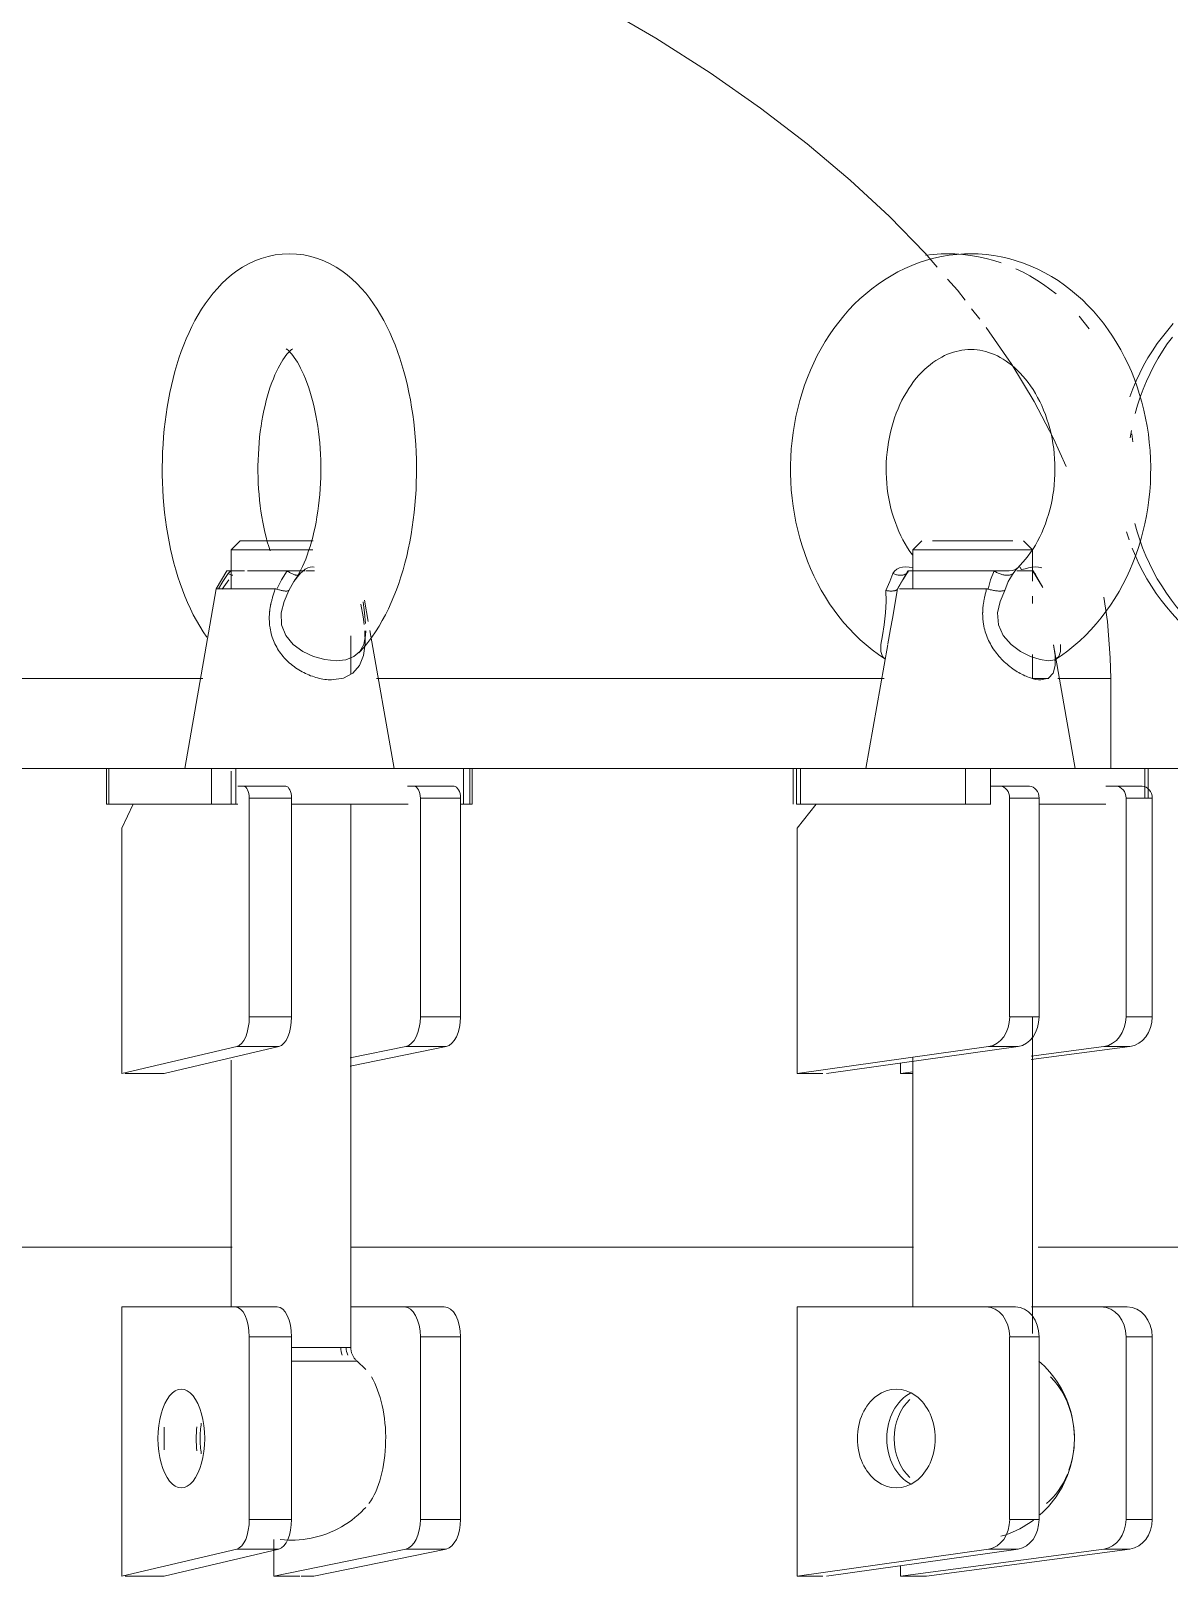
# Model space of a CAD drawing. Header units: millimetres. Extents: x -69706 to 52883, y -6882 to 68885.
# Drawn here: x 41533.3 to 41723.5, y 66210 to 66468.3 of the extents above; entities that cross this region are included whole.
import ezdxf

# ---------------------------------------------------------------- set-up
doc = ezdxf.new("R2010")
doc.units = ezdxf.units.MM
doc.layers.add('XFM7P20PCW$0$M-EQPM-2', color=252, linetype='Continuous', lineweight=9)
doc.layers.add('XFM7P20PCW$0$M-EQPM-3', color=252, linetype='Continuous', lineweight=9)
doc.layers.add('XFM7P20PCW$0$SH-TEXT', color=252, linetype='Continuous')
doc.styles.add('XFM7P20PCW$0$aa-txt', font='isocp.shx', dxfattribs={"bigfont": 'chineset'})
doc.dimstyles.new('XFM7P20PCW$0$adim-5', dxfattribs={"dimscale": 10, "dimtxt": 0.25, "dimasz": 0.25, "dimexe": 0.1, "dimexo": 0.5, "dimgap": 0.15, "dimtad": 0, "dimdec": 4, "dimlfac": 5, "dimdsep": 46, "dimtxsty": 'XFM7P20PCW$0$aa-txt', "dimcen": 2.5, "dimclrd": 3, "dimclre": 3, "dimclrt": 256, "dimadec": 0, "dimazin": 0, "dimtfac": 1, "dimtdec": 4, "dimtmove": 0, "dimatfit": 3, "dimfxl": 1, "dimtolj": 1, "dimtzin": 0, "dimarcsym": 0})

# ---------------------------------------------------------------- blocks, each defined once
blk = doc.blocks.new('XFM7P20PCW$0$A$C33a3deab')
at = {"layer": 'XFM7P20PCW$0$M-EQPM-2'}
for p, q in [((184.24, 1629.75), (182.85, 1627.98)), ((157.73, 1608.15), (157.52, 1609.41)), ((157.49, 1608.82), (157.32, 1607.5)), ((157.92, 1591.09), (158.36, 1592.46)), ((173.94, 1585.92), (172.33, 1583.13)), ((173.92, 1585.7), (173.98, 1585.75)), ((174.05, 1585.92), (173.94, 1585.92)), ((173.94, 1585.92), (174.03, 1585.92)), ((194.9, 1585.92), (180.5, 1585.92)), ((194.8, 1585.92), (194.9, 1585.92)), ((194.92, 1585.7), (194.85, 1585.75)), ((196.55, 1583.06), (194.9, 1585.92)), ((305.24, 1585.92), (298.61, 1585.92)), ((308.73, 1585.92), (305.74, 1585.92)), ((307.85, 1585.92), (308.73, 1585.92)), ((308.1, 1585.9), (308.48, 1585.48)), ((310.46, 1582.92), (308.73, 1585.92)), ((309.46, 1582.88), (308.37, 1584.45)), ((196.32, 1582.92), (181.75, 1582.92)), ((285.7, 1581.01), (285.08, 1577.49)), ((310.46, 1582.92), (300.64, 1582.92)), ((315.75, 1552.92), (310.46, 1582.92)), ((198.25, 1573.73), (197.83, 1575.93)), ((284.81, 1575.96), (280.75, 1552.92)), ((170.56, 1573.55), (166.92, 1552.92)), ((201.92, 1552.92), (198.27, 1573.63)), ((161, 1567.92), (161, 1552.92)), ((161.35, 1567.92), (161, 1567.92)), ((169.8, 1567.92), (161.42, 1567.92)), ((161.42, 1567.92), (169.8, 1567.92)), ((169.85, 1567.92), (163.01, 1567.92)), ((169.84, 1567.92), (163.01, 1567.92)), ((173.95, 1567.92), (171.36, 1567.92)), ((173.95, 1567.92), (171.37, 1567.92)), ((173.87, 1567.92), (171.5, 1567.92)), ((171.5, 1567.92), (173.87, 1567.92)), ((283.64, 1567.92), (198.84, 1567.92)), ((198.84, 1567.92), (283.64, 1567.92)), ((232.41, 1567.92), (198.9, 1567.92)), ((232.41, 1567.92), (198.92, 1567.92)), ((283.67, 1567.92), (233.53, 1567.92)), ((283.68, 1567.92), (233.55, 1567.92)), ((430.36, 1567.92), (312.73, 1567.92)), ((312.73, 1567.92), (430.36, 1567.92)), ((341.09, 1567.92), (312.74, 1567.92)), ((341.09, 1567.92), (312.75, 1567.92)), ((174.56, 1552.92), (137.42, 1552.92)), ((137.42, 1552.92), (161.3, 1552.92)), ((154.75, 1552.92), (154.75, 1547.92)), ((155.01, 1552.92), (155.32, 1552.92)), ((181.1, 1552.92), (155.32, 1552.92)), ((155.32, 1552.92), (155.32, 1547.92)), ((155.99, 1552.92), (174.62, 1552.92)), ((159.25, 1552.92), (161.38, 1552.92)), ((161.38, 1552.92), (159.93, 1552.92)), ((161.42, 1552.92), (174.53, 1552.92)), ((174.44, 1552.92), (170.37, 1552.92)), ((170.6, 1552.92), (179.42, 1552.92)), ((174.61, 1552.92), (175.85, 1552.92)), ((176.14, 1552.92), (179.38, 1552.92)), ((179.92, 1552.92), (197.26, 1552.92)), ((180.13, 1552.92), (194, 1552.92)), ((181.1, 1546.92), (181.1, 1552.92)), ((181.1, 1552.92), (185.29, 1552.92)), ((212.84, 1552.92), (185.29, 1552.92)), ((185.29, 1552.92), (185.29, 1546.92)), ((268.64, 1552.92), (193.5, 1552.92)), ((193.59, 1552.92), (213.52, 1552.92)), ((196.99, 1552.92), (194.08, 1552.92)), ((194.62, 1552.92), (287.66, 1552.92)), ((212.84, 1546.92), (212.84, 1552.92)), ((212.84, 1552.92), (213.52, 1552.92)), ((213.52, 1552.92), (213.52, 1546.92)), ((214.09, 1546.92), (214.09, 1552.92)), ((267.68, 1552.92), (267.68, 1546.92)), ((268.09, 1552.92), (267.68, 1552.92)), ((267.68, 1552.92), (269.17, 1552.92)), ((268.09, 1546.92), (268.09, 1552.92)), ((268.09, 1552.92), (285.22, 1552.92)), ((307.18, 1552.92), (269.17, 1552.92)), ((269.17, 1552.92), (269.17, 1546.92)), ((287.62, 1552.92), (269.62, 1552.92)), ((284.26, 1552.92), (286.85, 1552.92)), ((286.99, 1552.92), (284.38, 1552.92)), ((287.67, 1552.92), (286.32, 1552.92)), ((288.35, 1552.92), (289.97, 1552.92)), ((289.97, 1552.92), (304.64, 1552.92)), ((291.23, 1552.92), (292.77, 1552.92)), ((293.24, 1552.92), (305.64, 1552.92)), ((305.73, 1552.92), (307.32, 1552.92)), ((306.36, 1552.92), (312.12, 1552.92)), ((307.18, 1546.92), (307.18, 1552.92)), ((307.18, 1552.92), (311.29, 1552.92)), ((307.49, 1552.92), (435.17, 1552.92)), ((435.18, 1552.92), (307.51, 1552.92)), ((312.24, 1552.92), (308.15, 1552.92)), ((308.4, 1552.92), (327.33, 1552.92)), ((328.41, 1552.92), (311.29, 1552.92)), ((311.29, 1552.92), (311.29, 1546.92)), ((328.41, 1546.92), (328.41, 1552.92)), ((328.41, 1552.92), (328.82, 1552.92)), ((328.82, 1552.92), (328.42, 1552.92)), ((328.82, 1546.92), (328.82, 1552.92)), ((160.11, 1549.92), (155.74, 1549.92)), ((157.42, 1549.92), (155.74, 1549.92)), ((155.74, 1549.92), (160.11, 1549.92)), ((160.11, 1549.92), (161.79, 1549.92)), ((179.47, 1549.92), (174.55, 1549.92)), ((176.13, 1549.92), (174.55, 1549.92)), ((174.55, 1549.92), (179.47, 1549.92)), ((179.47, 1549.92), (181.04, 1549.92)), ((277.45, 1549.92), (270.74, 1549.92)), ((271.83, 1549.92), (270.74, 1549.92)), ((270.74, 1549.92), (277.45, 1549.92)), ((277.45, 1549.92), (278.54, 1549.92)), ((305.9, 1549.92), (298.85, 1549.92)), ((299.8, 1549.92), (298.85, 1549.92)), ((298.85, 1549.92), (305.9, 1549.92)), ((305.9, 1549.92), (306.84, 1549.92)), ((154.07, 1547.92), (158.44, 1547.92)), ((154.07, 1547.92), (154.07, 1511.4)), ((158.44, 1511.4), (158.44, 1547.92)), ((172.98, 1547.92), (177.89, 1547.92)), ((172.98, 1547.92), (172.98, 1511.4)), ((177.89, 1511.4), (177.89, 1547.92)), ((269.65, 1547.92), (276.36, 1547.92)), ((269.65, 1547.92), (269.65, 1511.4)), ((276.36, 1511.4), (276.36, 1547.92)), ((297.9, 1547.92), (304.95, 1547.92)), ((297.9, 1547.92), (297.9, 1511.4)), ((304.95, 1511.4), (304.95, 1547.92)), ((172.98, 1546.92), (161.79, 1546.92)), ((172.98, 1546.92), (161.79, 1546.92)), ((161.79, 1546.92), (172.98, 1546.92)), ((162.69, 1546.92), (172.98, 1546.92)), ((205.34, 1546.92), (181.04, 1546.92)), ((181.04, 1546.92), (210.25, 1546.92)), ((185.29, 1546.92), (181.1, 1546.92)), ((194, 1546.92), (181.54, 1546.92)), ((185.29, 1546.92), (212.84, 1546.92)), ((213.52, 1546.92), (193.58, 1546.92)), ((205.34, 1546.92), (210.25, 1546.92)), ((210.25, 1546.92), (213.41, 1542.92)), ((213.52, 1546.92), (212.84, 1546.92)), ((269.17, 1546.92), (267.68, 1546.92)), ((267.68, 1546.92), (268.09, 1546.92)), ((269.64, 1546.92), (268.09, 1546.92)), ((269.17, 1546.92), (269.64, 1546.92)), ((278.4, 1546.92), (297.9, 1546.92)), ((285.22, 1546.92), (278.54, 1546.92)), ((288.35, 1546.92), (278.54, 1546.92)), ((278.54, 1546.92), (287.26, 1546.92)), ((286.32, 1546.92), (287.82, 1546.92)), ((290.68, 1546.92), (289.25, 1546.92)), ((292.87, 1546.92), (291.23, 1546.92)), ((297.9, 1546.92), (293.24, 1546.92)), ((317.31, 1546.92), (306.84, 1546.92)), ((306.84, 1546.92), (324.35, 1546.92)), ((311.29, 1546.92), (307.18, 1546.92)), ((327.33, 1546.92), (308.4, 1546.92)), ((311.29, 1546.92), (328.41, 1546.92)), ((317.31, 1546.92), (324.35, 1546.92)), ((324.35, 1546.92), (326.25, 1542.92)), ((328.82, 1546.92), (328.41, 1546.92)), ((328.42, 1546.92), (328.82, 1546.92)), ((213.41, 1542.92), (213.41, 1501.92)), ((326.25, 1542.92), (326.25, 1501.92)), ((154.07, 1511.4), (158.44, 1511.4)), ((172.98, 1511.4), (177.89, 1511.4)), ((269.65, 1511.4), (276.36, 1511.4)), ((297.9, 1511.4), (304.95, 1511.4)), ((157.79, 1506.43), (174.31, 1504.24)), ((162.16, 1506.43), (157.79, 1506.43)), ((174.32, 1504.82), (162.16, 1506.43)), ((176.49, 1506.43), (208.5, 1501.92)), ((181.4, 1506.43), (176.49, 1506.43)), ((213.41, 1501.92), (181.4, 1506.43)), ((272.07, 1506.43), (288.11, 1503.16)), ((278.78, 1506.43), (272.07, 1506.43)), ((288.11, 1504.52), (278.78, 1506.43)), ((300.01, 1506.43), (319.2, 1501.92)), ((307.06, 1506.43), (300.01, 1506.43)), ((326.25, 1501.92), (307.06, 1506.43)), ((196.13, 1503.66), (196.13, 1501.92)), ((196.13, 1501.92), (193.99, 1502.21)), ((193.99, 1501.92), (196.13, 1501.92)), ((209.11, 1501.92), (213.41, 1501.92)), ((319.2, 1501.92), (325.72, 1501.92)), ((136.6, 1472.92), (173.11, 1472.92)), ((173.11, 1472.92), (136.6, 1472.92)), ((173.11, 1472.92), (137.42, 1472.92)), ((137.42, 1472.92), (173.11, 1472.92)), ((268.64, 1472.92), (193.93, 1472.92)), ((193.93, 1472.92), (288, 1472.92)), ((288, 1472.92), (193.93, 1472.92)), ((193.93, 1472.92), (268.64, 1472.92)), ((288, 1472.92), (269.62, 1472.92)), ((269.62, 1472.92), (288, 1472.92)), ((341.03, 1472.92), (307.81, 1472.92)), ((307.81, 1472.92), (434.8, 1472.92)), ((434.8, 1472.92), (307.81, 1472.92)), ((307.81, 1472.92), (341.03, 1472.92)), ((162.63, 1462.92), (158.26, 1462.92)), ((174.22, 1462.92), (158.26, 1462.92)), ((158.26, 1462.92), (162.63, 1462.92)), ((162.63, 1462.92), (174.22, 1462.92)), ((181.83, 1462.92), (176.92, 1462.92)), ((208.5, 1462.92), (176.92, 1462.92)), ((176.92, 1462.92), (181.83, 1462.92)), ((181.83, 1462.92), (213.41, 1462.92)), ((194.03, 1462.92), (196.13, 1462.92)), ((194.03, 1462.92), (196.13, 1462.92)), ((209.11, 1462.92), (213.41, 1462.92)), ((213.41, 1462.92), (213.41, 1417.92)), ((279.08, 1462.92), (272.37, 1462.92)), ((288.04, 1462.92), (272.37, 1462.92)), ((272.37, 1462.92), (279.08, 1462.92)), ((279.08, 1462.92), (287.29, 1462.92)), ((307.32, 1462.92), (300.27, 1462.92)), ((319.2, 1462.92), (300.27, 1462.92)), ((300.27, 1462.92), (307.32, 1462.92)), ((307.32, 1462.92), (326.25, 1462.92)), ((319.2, 1462.92), (325.72, 1462.92)), ((326.25, 1462.92), (326.25, 1417.92)), ((158.44, 1457.92), (154.07, 1457.92)), ((154.07, 1457.92), (154.07, 1427.4)), ((158.44, 1427.4), (158.44, 1457.92)), ((177.89, 1457.92), (172.98, 1457.92)), ((172.98, 1457.92), (172.98, 1427.4)), ((177.89, 1427.4), (177.89, 1457.92)), ((276.36, 1457.92), (269.65, 1457.92)), ((269.65, 1457.92), (269.65, 1427.4)), ((276.36, 1427.4), (276.36, 1457.92)), ((304.95, 1457.92), (297.9, 1457.92)), ((297.9, 1457.92), (297.9, 1427.4)), ((304.95, 1427.4), (304.95, 1457.92)), ((319.2, 1439), (319.2, 1442.84)), ((154.07, 1427.4), (158.44, 1427.4)), ((172.98, 1427.4), (177.89, 1427.4)), ((269.65, 1427.4), (276.36, 1427.4)), ((297.9, 1427.4), (304.95, 1427.4)), ((300.86, 1424.06), (300.86, 1417.92)), ((162.16, 1422.43), (157.79, 1422.43)), ((157.79, 1422.43), (191.76, 1417.92)), ((196.13, 1417.92), (162.16, 1422.43)), ((181.4, 1422.43), (176.49, 1422.43)), ((176.49, 1422.43), (208.5, 1417.92)), ((213.41, 1417.92), (181.4, 1422.43)), ((278.78, 1422.43), (272.07, 1422.43)), ((272.07, 1422.43), (294.15, 1417.92)), ((300.86, 1417.92), (278.78, 1422.43)), ((307.06, 1422.43), (300.01, 1422.43)), ((300.01, 1422.43), (319.2, 1417.92)), ((326.25, 1417.92), (307.06, 1422.43)), ((196.13, 1417.92), (191.76, 1417.92)), ((196.13, 1419.66), (196.13, 1417.92)), ((213.41, 1417.92), (209.11, 1417.92)), ((296.28, 1417.92), (294.15, 1417.92)), ((300.86, 1417.92), (296.52, 1417.92)), ((325.72, 1417.92), (319.2, 1417.92))]:
    blk.add_line(p, q, dxfattribs=at)
at = {"layer": 'XFM7P20PCW$0$M-EQPM-2', "flags": 128}
for points in [[(246.7, 1680.58), (237.01, 1674.94), (227.94, 1669.16), (219.51, 1663.27), (211.71, 1657.29), (204.54, 1651.24), (197.99, 1645.14), (192.02, 1639), (190, 1636.68)], [(156.9, 1612.25), (156.51, 1613.62), (156.07, 1614.98), (155.57, 1616.32), (155.03, 1617.64), (154.43, 1618.94), (153.78, 1620.21), (153.08, 1621.45), (152.34, 1622.67), (151.54, 1623.85), (150.7, 1625.01)], [(157.83, 1615.03), (157.32, 1616.37), (156.77, 1617.69), (156.16, 1618.99), (155.5, 1620.27), (154.79, 1621.51), (154.03, 1622.73), (153.23, 1623.91), (152.37, 1625.06), (151.48, 1626.18), (150.54, 1627.26)], [(184.42, 1638.92), (183.13, 1638.89), (181.84, 1638.79), (180.56, 1638.63), (179.29, 1638.4), (178.04, 1638.11), (176.8, 1637.76), (175.57, 1637.35), (174.37, 1636.88), (173.19, 1636.35), (172.03, 1635.76), (170.91, 1635.13), (169.81, 1634.44), (168.74, 1633.7), (167.7, 1632.91), (166.7, 1632.08), (165.73, 1631.2), (164.8, 1630.28), (163.9, 1629.32), (163.04, 1628.33), (162.21, 1627.3), (161.43, 1626.23), (160.68, 1625.13), (159.98, 1624.01), (159.31, 1622.85), (158.68, 1621.67), (158.1, 1620.46), (157.55, 1619.23), (157.05, 1617.98), (156.59, 1616.7), (156.17, 1615.41), (155.79, 1614.11), (155.46, 1612.79), (155.17, 1611.46), (154.92, 1610.11), (154.71, 1608.76), (154.55, 1607.4), (154.43, 1606.03), (154.35, 1604.66), (154.32, 1603.29), (154.33, 1601.92), (154.38, 1600.55), (154.48, 1599.18), (154.62, 1597.82), (154.8, 1596.46), (155.03, 1595.11), (155.29, 1593.77), (155.61, 1592.45), (155.96, 1591.13), (156.36, 1589.83), (156.8, 1588.55), (157.28, 1587.29), (157.8, 1586.05), (158.36, 1584.83), (158.97, 1583.63), (159.61, 1582.46), (160.3, 1581.31), (161.02, 1580.2), (161.79, 1579.12), (162.59, 1578.07), (163.43, 1577.05), (164.31, 1576.07), (165.22, 1575.13), (166.17, 1574.23), (167.16, 1573.38), (168.18, 1572.57), (169.23, 1571.8), (170.08, 1571.23)], [(188.34, 1638.92), (187.03, 1638.89), (185.71, 1638.8), (184.41, 1638.64), (183.11, 1638.42), (181.82, 1638.14), (180.55, 1637.79), (179.29, 1637.39)], [(198.76, 1571.23), (199.83, 1571.96), (200.88, 1572.73), (201.89, 1573.55), (202.87, 1574.42), (203.81, 1575.33), (204.72, 1576.27), (205.59, 1577.26), (206.42, 1578.28), (207.21, 1579.34), (207.97, 1580.43), (208.69, 1581.55), (209.36, 1582.7), (210, 1583.88), (210.6, 1585.08), (211.15, 1586.3), (211.66, 1587.55), (212.14, 1588.82), (212.57, 1590.1), (212.95, 1591.4), (213.3, 1592.72), (213.6, 1594.05), (213.86, 1595.39), (214.08, 1596.74), (214.25, 1598.1), (214.38, 1599.47), (214.47, 1600.83), (214.52, 1602.21), (214.52, 1603.58), (214.47, 1604.95), (214.39, 1606.32), (214.26, 1607.68), (214.09, 1609.04), (213.87, 1610.39), (213.61, 1611.74), (213.31, 1613.07), (212.97, 1614.38), (212.58, 1615.69), (212.16, 1616.97), (211.68, 1618.24), (211.17, 1619.49), (210.62, 1620.71), (210.03, 1621.92), (209.39, 1623.09), (208.72, 1624.24), (208, 1625.37), (207.25, 1626.46), (206.45, 1627.51), (205.62, 1628.54), (204.75, 1629.53), (203.85, 1630.48), (202.91, 1631.39), (201.93, 1632.25), (200.92, 1633.08), (199.88, 1633.85), (198.8, 1634.58), (197.7, 1635.26), (196.56, 1635.89), (195.4, 1636.46), (194.22, 1636.98), (193.01, 1637.44), (191.78, 1637.84), (190.54, 1638.18), (189.28, 1638.45), (188.01, 1638.67), (186.73, 1638.82), (185.44, 1638.9), (184.42, 1638.92)], [(191.96, 1638.68), (190.65, 1638.82), (189.34, 1638.9), (188.34, 1638.92)], [(298.25, 1638.92), (297.05, 1638.87), (295.86, 1638.72), (294.69, 1638.47), (293.56, 1638.14), (292.47, 1637.72), (291.43, 1637.23), (290.43, 1636.67), (289.49, 1636.05), (288.6, 1635.39), (287.76, 1634.68), (286.96, 1633.93), (286.21, 1633.14), (285.5, 1632.32), (284.83, 1631.46), (284.19, 1630.58), (283.59, 1629.67), (283.01, 1628.73), (282.47, 1627.77), (281.96, 1626.78), (281.48, 1625.77), (281.02, 1624.73), (280.59, 1623.68), (280.18, 1622.6), (279.8, 1621.5), (279.45, 1620.38), (279.12, 1619.24), (278.81, 1618.08), (278.53, 1616.91), (278.27, 1615.72), (278.03, 1614.52), (277.82, 1613.3), (277.64, 1612.07), (277.47, 1610.83), (277.33, 1609.59), (277.22, 1608.33), (277.13, 1607.07), (277.06, 1605.8), (277.02, 1604.54), (277, 1603.26), (277.01, 1601.99), (277.04, 1600.72), (277.09, 1599.46), (277.17, 1598.19), (277.27, 1596.93), (277.4, 1595.68), (277.54, 1594.44), (277.72, 1593.21), (277.92, 1591.98), (278.14, 1590.77), (278.38, 1589.58), (278.65, 1588.39), (278.95, 1587.23), (279.26, 1586.08), (279.61, 1584.95), (279.97, 1583.84), (280.37, 1582.75), (280.78, 1581.68), (281.23, 1580.63), (281.7, 1579.6), (282.19, 1578.6), (282.72, 1577.63), (283.27, 1576.67), (283.86, 1575.75), (284.48, 1574.85), (285.13, 1573.98), (285.82, 1573.14), (286.55, 1572.34), (286.67, 1572.22)], [(298.25, 1638.92), (299.45, 1638.87), (300.65, 1638.72), (301.81, 1638.47), (302.94, 1638.14), (304.03, 1637.72), (305.07, 1637.23), (306.07, 1636.67), (307.01, 1636.05), (307.9, 1635.39), (308.74, 1634.68), (309.54, 1633.93), (310.29, 1633.14), (311, 1632.32), (311.67, 1631.46), (312.31, 1630.58), (312.91, 1629.67), (313.49, 1628.73), (314.03, 1627.77), (314.54, 1626.78), (315.02, 1625.77), (315.48, 1624.73), (315.91, 1623.68), (316.32, 1622.6), (316.7, 1621.5), (317.05, 1620.38), (317.39, 1619.24), (317.69, 1618.08), (317.97, 1616.91), (318.23, 1615.72), (318.47, 1614.52), (318.68, 1613.3), (318.86, 1612.07), (319.03, 1610.83), (319.17, 1609.59), (319.28, 1608.33), (319.37, 1607.07), (319.44, 1605.8), (319.48, 1604.54), (319.5, 1603.26), (319.49, 1601.99), (319.46, 1600.72), (319.41, 1599.46), (319.33, 1598.19), (319.23, 1596.93), (319.11, 1595.68), (318.96, 1594.44), (318.78, 1593.21), (318.58, 1591.98), (318.36, 1590.77), (318.12, 1589.58), (317.85, 1588.39), (317.55, 1587.23), (317.24, 1586.08), (316.89, 1584.95), (316.53, 1583.84), (316.13, 1582.75), (315.72, 1581.68), (315.27, 1580.63), (314.8, 1579.6), (314.31, 1578.6), (313.78, 1577.63), (313.23, 1576.67), (312.64, 1575.75), (312.02, 1574.85)], [(176.84, 1636.41), (175.65, 1635.84), (174.49, 1635.22), (173.35, 1634.54), (172.24, 1633.81), (171.16, 1633.03), (170.12, 1632.21)], [(188.26, 1634.69), (186.63, 1632.82), (185.35, 1631.17)], [(166.29, 1628.48), (165.42, 1627.45), (164.6, 1626.39)], [(181.8, 1626.63), (177.52, 1620.43), (173.78, 1614.24), (170.55, 1608.07), (168.45, 1603.36)], [(176.58, 1586.4), (176.12, 1586.87), (175.67, 1587.36), (175.23, 1587.88), (174.8, 1588.43), (174.38, 1589.01), (173.98, 1589.62), (173.59, 1590.25), (173.22, 1590.91), (172.86, 1591.6), (172.53, 1592.3), (172.21, 1593.03), (171.92, 1593.78), (171.65, 1594.55), (171.4, 1595.34), (171.18, 1596.14), (170.98, 1596.95), (170.8, 1597.78), (170.66, 1598.62), (170.53, 1599.47), (170.44, 1600.33), (170.37, 1601.19), (170.33, 1602.05), (170.32, 1602.92), (170.33, 1603.79), (170.37, 1604.65), (170.44, 1605.52), (170.53, 1606.37), (170.66, 1607.22), (170.8, 1608.06), (170.98, 1608.89), (171.18, 1609.7), (171.4, 1610.51), (171.65, 1611.29), (171.92, 1612.06), (172.21, 1612.81), (172.53, 1613.54), (172.86, 1614.25), (173.22, 1614.93), (173.59, 1615.59), (173.98, 1616.22), (174.38, 1616.83), (174.8, 1617.41), (175.23, 1617.96), (175.67, 1618.48), (176.12, 1618.98), (176.58, 1619.44), (177.05, 1619.87), (177.52, 1620.28), (178, 1620.65), (178.49, 1620.99), (178.97, 1621.3), (179.46, 1621.59), (179.94, 1621.84), (180.43, 1622.07), (180.92, 1622.27), (181.4, 1622.44), (181.89, 1622.58), (182.37, 1622.7), (182.85, 1622.79), (183.33, 1622.86), (183.81, 1622.9), (184.29, 1622.92), (184.42, 1622.92)], [(184.42, 1622.92), (184.9, 1622.91), (185.38, 1622.87), (185.86, 1622.81), (186.34, 1622.73), (186.82, 1622.61), (187.3, 1622.48), (187.79, 1622.31), (188.27, 1622.12), (188.76, 1621.91), (189.25, 1621.66), (189.74, 1621.38), (190.22, 1621.08), (190.7, 1620.74), (191.18, 1620.38), (191.66, 1619.99), (192.13, 1619.56), (192.59, 1619.11), (193.05, 1618.62), (193.49, 1618.11), (193.93, 1617.56), (194.35, 1616.99), (194.75, 1616.39), (195.15, 1615.76), (195.52, 1615.11), (195.88, 1614.43), (196.22, 1613.73), (196.54, 1613.01), (196.84, 1612.27), (197.12, 1611.5), (197.37, 1610.72), (197.6, 1609.92), (197.81, 1609.11), (197.99, 1608.28), (198.14, 1607.45), (198.27, 1606.6), (198.38, 1605.75), (198.45, 1604.89), (198.5, 1604.02), (198.52, 1603.16), (198.51, 1602.29), (198.48, 1601.42), (198.42, 1600.56), (198.33, 1599.7), (198.22, 1598.85), (198.08, 1598.01), (197.91, 1597.18), (197.72, 1596.36), (197.5, 1595.55), (197.26, 1594.76), (196.99, 1593.99), (196.71, 1593.23), (196.4, 1592.5), (196.07, 1591.79), (195.72, 1591.1), (195.35, 1590.43), (194.97, 1589.79), (194.57, 1589.17), (194.15, 1588.59)], [(298.78, 1623.01), (298.76, 1623), (298.7, 1622.97), (298.6, 1622.9), (298.47, 1622.79), (298.31, 1622.64), (298.12, 1622.45), (297.9, 1622.21), (297.67, 1621.92), (297.43, 1621.59), (297.17, 1621.22), (296.91, 1620.79), (296.64, 1620.33), (296.37, 1619.82), (296.1, 1619.27), (295.83, 1618.68), (295.57, 1618.05), (295.31, 1617.39), (295.07, 1616.69), (294.83, 1615.96), (294.6, 1615.2), (294.38, 1614.41), (294.18, 1613.59), (293.99, 1612.75), (293.82, 1611.89), (293.66, 1611.01), (293.52, 1610.11), (293.39, 1609.2), (293.28, 1608.27), (293.19, 1607.32), (293.12, 1606.37), (293.06, 1605.42), (293.02, 1604.45), (293, 1603.48), (293, 1602.52), (293.02, 1601.55), (293.05, 1600.58), (293.11, 1599.62), (293.18, 1598.67), (293.27, 1597.73), (293.37, 1596.8), (293.5, 1595.88), (293.64, 1594.98), (293.79, 1594.09), (293.96, 1593.23), (294.15, 1592.38), (294.35, 1591.57), (294.56, 1590.77), (294.79, 1590.01), (295.03, 1589.27), (295.27, 1588.57), (295.53, 1587.9), (295.79, 1587.26), (296.05, 1586.67), (296.32, 1586.11), (296.59, 1585.6), (296.86, 1585.12), (297.13, 1584.69), (297.39, 1584.31), (297.39, 1584.3)], [(297.72, 1623.01), (297.74, 1623), (297.8, 1622.97), (297.9, 1622.9), (298.03, 1622.79), (298.2, 1622.64), (298.38, 1622.45), (298.6, 1622.21), (298.83, 1621.92), (299.07, 1621.59), (299.33, 1621.22), (299.59, 1620.79), (299.86, 1620.33), (300.13, 1619.82), (300.4, 1619.27), (300.67, 1618.68), (300.93, 1618.05), (301.19, 1617.39), (301.44, 1616.69), (301.67, 1615.96), (301.9, 1615.2), (302.12, 1614.41), (302.32, 1613.59), (302.51, 1612.75), (302.68, 1611.89), (302.84, 1611.01), (302.98, 1610.11), (303.11, 1609.2), (303.22, 1608.27), (303.31, 1607.32), (303.38, 1606.37), (303.44, 1605.42), (303.48, 1604.45), (303.5, 1603.48), (303.5, 1602.52), (303.48, 1601.55), (303.45, 1600.58), (303.39, 1599.62), (303.32, 1598.67), (303.23, 1597.73), (303.13, 1596.8), (303, 1595.88), (302.86, 1594.98), (302.71, 1594.09), (302.54, 1593.23), (302.35, 1592.38), (302.15, 1591.57), (301.94, 1590.77), (301.71, 1590.01), (301.47, 1589.27)], [(139.09, 1570.94), (140.33, 1571.63), (141.54, 1572.37), (142.72, 1573.16), (143.87, 1574), (144.99, 1574.88), (146.06, 1575.81), (147.11, 1576.77), (148.11, 1577.79), (149.07, 1578.84), (149.99, 1579.92), (150.86, 1581.05), (151.69, 1582.21), (152.48, 1583.4), (153.22, 1584.62), (153.9, 1585.87), (154.54, 1587.14), (155.13, 1588.45), (155.67, 1589.77), (156.15, 1591.11), (156.59, 1592.47), (156.97, 1593.85)], [(140.63, 1570.93), (141.88, 1571.61), (143.11, 1572.35), (144.3, 1573.14), (145.47, 1573.97), (146.59, 1574.85), (147.69, 1575.77), (148.74, 1576.74), (149.76, 1577.75), (150.73, 1578.8), (151.66, 1579.89), (152.55, 1581.01), (153.39, 1582.17), (154.19, 1583.36), (154.94, 1584.58), (155.64, 1585.84), (156.29, 1587.11), (156.88, 1588.42), (157.43, 1589.74)], [(172.33, 1583.13), (173.11, 1584.45), (174.03, 1585.92)], [(175.83, 1586.14), (175.31, 1586.25), (174.75, 1586.41), (174.18, 1586.52), (173.61, 1586.58), (173.06, 1586.56), (172.53, 1586.45)], [(177.32, 1585.48), (177.01, 1585.9), (176.74, 1586.23), (176.53, 1586.45), (176.36, 1586.56), (176.24, 1586.58), (176.14, 1586.52), (176.08, 1586.41), (176.01, 1586.25), (175.83, 1586.14)], [(176.58, 1586.4), (176.62, 1586.37), (176.71, 1586.3), (176.92, 1586.17), (177.41, 1585.99), (177.96, 1585.92)], [(180.5, 1585.92), (181.09, 1584.45), (181.46, 1582.88)], [(194.09, 1586.41), (194.66, 1586.52), (195.23, 1586.58), (195.78, 1586.56), (196.31, 1586.45), (196.77, 1586.23), (197.14, 1585.9), (197.39, 1585.48)], [(196.65, 1582.88), (195.73, 1584.45), (194.8, 1585.92)], [(296.45, 1585.48), (296.03, 1585.9), (295.6, 1586.23), (295.19, 1586.45), (294.8, 1586.56), (294.44, 1586.58), (294.11, 1586.52)], [(298.61, 1585.92), (299.59, 1584.45), (300.35, 1582.88)], [(178.69, 1582.65), (178.14, 1584.13), (177.32, 1585.48)], [(197.39, 1585.48), (197.94, 1584.13), (198.56, 1582.65)], [(298.33, 1582.65), (297.51, 1584.13), (296.45, 1585.48)], [(308.48, 1585.48), (309.38, 1584.13), (310.09, 1582.93)], [(162.13, 1581.53), (161.53, 1577.45), (161.07, 1571.38), (161, 1567.92)], [(171.42, 1570.91), (172.8, 1571.09), (174.38, 1571.6), (176.05, 1572.45), (177.63, 1573.61), (178.95, 1575.1), (179.78, 1576.91), (179.93, 1578.89), (179.48, 1580.82), (178.69, 1582.65)], [(197.83, 1575.96), (197.4, 1578.27), (197, 1580.62), (196.62, 1582.92)], [(198.56, 1582.65), (198.55, 1580.82), (198.62, 1578.89), (198.85, 1576.91), (199.16, 1575.1), (199.41, 1573.61), (199.44, 1572.45), (199.15, 1571.6), (198.76, 1571.23)], [(285.93, 1580.76), (285.68, 1578.89), (285.52, 1577.12)], [(290.46, 1570.91), (292.3, 1571.09), (294.2, 1571.6), (296.01, 1572.45), (297.61, 1573.61), (298.85, 1575.1), (299.56, 1576.91), (299.61, 1578.89), (299.13, 1580.82), (298.33, 1582.65)], [(285.73, 1576.94), (285.91, 1578.27), (286.3, 1580.35)], [(285.49, 1575.93), (285.53, 1575.1), (285.83, 1573.61), (286.47, 1572.45), (287.46, 1571.6), (288.81, 1571.08), (290.46, 1570.91)], [(291.2, 1567.72), (289.23, 1568.02), (287.65, 1568.84), (286.53, 1570.11), (285.86, 1571.76), (285.58, 1573.73), (285.63, 1575.93)], [(169.42, 1573.61), (169.4, 1572.45), (169.69, 1571.6), (170.36, 1571.08), (171.42, 1570.91)], [(172.66, 1567.72), (171.4, 1568.02), (170.61, 1568.84), (170.27, 1570.11), (170.3, 1571.76), (170.56, 1573.55)], [(170.36, 1570.9), (170.25, 1571.08), (170.07, 1571.24)]]:
    blk.add_lwpolyline(points, dxfattribs=at)
at = {"layer": 'XFM7P20PCW$0$M-EQPM-2', "extrusion": (0, 0, -1)}
for centre, major_axis, ratio, start_param, end_param in [((155.74, 1547.92), (0, 2), 0.837514, 4.712389, 6.283185), ((160.11, 1547.92), (0, 2), 0.837514, 4.712389, 6.283185), ((174.55, 1547.92), (0, 2), 0.78939, 4.712389, 6.283185), ((179.47, 1547.92), (0, 2), 0.78939, 4.712389, 6.283185), ((270.74, 1547.92), (0, 2), 0.544534, 4.712389, 6.283185), ((277.45, 1547.92), (0, 2), 0.544534, 4.712389, 6.283185), ((298.85, 1547.92), (0, 2), 0.47321, 4.712389, 6.283185), ((305.9, 1547.92), (0, 2), 0.47321, 4.712389, 6.283185), ((158.26, 1511.4), (0, 5), 0.837514, 3.25225, 4.712389), ((162.63, 1511.4), (0, 5), 0.837514, 3.25225, 4.712389), ((176.92, 1511.4), (0, 5), 0.78939, 3.25225, 4.712389), ((181.83, 1511.4), (0, 5), 0.78939, 3.25225, 4.712389), ((272.37, 1511.4), (0, 5), 0.544534, 3.25225, 4.712389), ((279.08, 1511.4), (0, 5), 0.544534, 3.25225, 4.712389), ((300.27, 1511.4), (0, 5), 0.47321, 3.25225, 4.712389), ((307.32, 1511.4), (0, 5), 0.47321, 3.25225, 4.712389), ((158.26, 1457.92), (0, 5), 0.837514, 4.712389, 6.283185), ((162.63, 1457.92), (0, 5), 0.837514, 4.712389, 6.283185), ((176.92, 1457.92), (0, 5), 0.78939, 4.712389, 6.283185), ((181.83, 1457.92), (0, 5), 0.78939, 4.712389, 6.283185), ((272.37, 1457.92), (0, 5), 0.544534, 4.712389, 6.283185), ((279.08, 1457.92), (0, 5), 0.544534, 4.712389, 6.283185), ((300.27, 1457.92), (0, 5), 0.47321, 4.712389, 6.283185), ((307.32, 1457.92), (0, 5), 0.47321, 4.712389, 6.283185), ((196.83, 1440.92), (0, 8.25), 0.78939, 4.712389, 7.853982), ((316.31, 1440.92), (0, 8.25), 0.47321, 4.712389, 7.853982), ((191.92, 1440.92), (0, 8.25), 0.78939, 0.390836, 1.570796), ((309.26, 1440.92), (0, 8.25), 0.47321, 1.256637, 1.570796), ((196.83, 1440.92), (0, 8.25), 0.78939, 1.570796, 4.712389), ((191.92, 1440.92), (0, 8.25), 0.78939, 1.570796, 2.750756), ((316.31, 1440.92), (0, 8.25), 0.47321, 1.570796, 4.712389), ((309.26, 1440.92), (0, 8.25), 0.47321, 1.570796, 1.884956), ((158.26, 1427.4), (0, 5), 0.837514, 3.25225, 4.712389), ((162.63, 1427.4), (0, 5), 0.837514, 3.25225, 4.712389), ((176.92, 1427.4), (0, 5), 0.78939, 3.25225, 4.712389), ((181.83, 1427.4), (0, 5), 0.78939, 3.25225, 4.712389), ((272.37, 1427.4), (0, 5), 0.544534, 3.25225, 4.712389), ((279.08, 1427.4), (0, 5), 0.544534, 3.25225, 4.712389), ((300.27, 1427.4), (0, 5), 0.47321, 3.25225, 4.712389), ((307.32, 1427.4), (0, 5), 0.47321, 3.25225, 4.712389)]:
    blk.add_ellipse(centre, major_axis=major_axis, ratio=ratio, start_param=start_param, end_param=end_param, dxfattribs=at)
at = {"layer": 'XFM7P20PCW$0$M-EQPM-2'}
for points, knots in [([(173.92, 1585.7), (173.89, 1585.67), (173.83, 1585.58), (173.69, 1585.46), (173.57, 1585.39), (173.51, 1585.36)], [0.1081942, 0.1081942, 0.1081942, 0.1081942, 0.1666667, 0.25, 0.3333333, 0.3333333, 0.3333333, 0.3333333]), ([(174.83, 1585.92), (174.94, 1585.92), (175.13, 1585.92), (175.38, 1585.92), (175.53, 1585.92), (175.64, 1585.92), (175.77, 1585.92), (175.89, 1585.92), (176.02, 1585.92), (176.15, 1585.92), (176.28, 1585.92), (176.42, 1585.92), (176.56, 1585.92), (176.66, 1585.92), (176.71, 1585.92)], [-1, -1, -1, -1, -0.8333333, -0.75, -0.7083333, -0.6666667, -0.625, -0.5833333, -0.5416667, -0.5, -0.4583333, -0.4166667, -0.375, -0.3333333, -0.3333333, -0.3333333, -0.3333333]), ([(180.5, 1585.92), (180.32, 1585.8), (180.04, 1585.64), (179.63, 1585.46), (179.33, 1585.36), (179.03, 1585.28), (178.74, 1585.22), (178.46, 1585.2), (178.19, 1585.2), (177.93, 1585.23), (177.62, 1585.3), (177.42, 1585.4), (177.32, 1585.48)], [0, 0, 0, 0, 0.166667, 0.25, 0.333333, 0.416667, 0.5, 0.583333, 0.666667, 0.75, 0.833333, 1, 1, 1, 1]), ([(194.92, 1585.7), (194.94, 1585.67), (195.01, 1585.58), (195.14, 1585.46), (195.32, 1585.36), (195.52, 1585.28), (195.74, 1585.22), (195.99, 1585.2), (196.25, 1585.2), (196.53, 1585.23), (196.91, 1585.3), (197.2, 1585.4), (197.39, 1585.48)], [0.1081942, 0.1081942, 0.1081942, 0.1081942, 0.1666667, 0.25, 0.3333333, 0.4166667, 0.5, 0.5833333, 0.6666667, 0.75, 0.8333333, 1, 1, 1, 1]), ([(294.07, 1585.92), (294.14, 1585.92), (294.27, 1585.92), (294.54, 1585.92), (294.95, 1585.92), (295.29, 1585.92), (295.5, 1585.92)], [-0.3333333, -0.3333333, -0.3333333, -0.3333333, -0.2916667, -0.25, -0.1666667, -0.038211, -0.038211, -0.038211, -0.038211]), ([(298.61, 1585.92), (298.44, 1585.8), (298.19, 1585.64), (297.86, 1585.46), (297.63, 1585.36), (297.4, 1585.28), (297.2, 1585.22), (297.02, 1585.2), (296.85, 1585.2), (296.71, 1585.23), (296.6, 1585.28), (296.55, 1585.32), (296.53, 1585.34)], [0, 0, 0, 0, 0.1666667, 0.25, 0.3333333, 0.4166667, 0.5, 0.5833333, 0.6666667, 0.75, 0.8333333, 0.8905624, 0.8905624, 0.8905624, 0.8905624]), ([(307.68, 1585.2), (307.74, 1585.21), (307.86, 1585.23), (308.12, 1585.3), (308.33, 1585.4), (308.48, 1585.48)], [0.6666667, 0.6666667, 0.6666667, 0.6666667, 0.75, 0.8333333, 1, 1, 1, 1]), ([(181.75, 1582.92), (181.81, 1582.67), (181.92, 1582.18), (182.07, 1581.52), (182.17, 1581.04), (182.23, 1580.69), (182.28, 1580.44), (182.31, 1580.22), (182.35, 1579.97), (182.37, 1579.71), (182.38, 1579.49), (182.39, 1579.32), (182.39, 1579.23), (182.39, 1579.12), (182.4, 1578.99), (182.4, 1578.78), (182.4, 1578.52), (182.39, 1578.22), (182.36, 1577.81), (182.3, 1577.29), (182.17, 1576.46), (181.89, 1575.45), (181.42, 1574.27), (180.81, 1573.15), (179.83, 1571.76), (178.65, 1570.55), (177.37, 1569.54), (176.37, 1568.9), (175.37, 1568.39), (174.07, 1567.88), (173.19, 1567.72), (172.66, 1567.72)], [0, 0, 0, 0, 0.015625, 0.03125, 0.046875, 0.054688, 0.0625, 0.070312, 0.078125, 0.09375, 0.109375, 0.117188, 0.121094, 0.125, 0.132812, 0.140625, 0.15625, 0.171875, 0.1875, 0.21875, 0.25, 0.3125, 0.375, 0.4375, 0.5, 0.625, 0.6875, 0.75, 0.8125, 0.875, 1, 1, 1, 1]), ([(198.56, 1582.65), (198.5, 1582.63), (198.37, 1582.61), (198.14, 1582.58), (197.89, 1582.56), (197.63, 1582.55), (197.39, 1582.56), (197.18, 1582.59), (196.99, 1582.63), (196.79, 1582.72), (196.7, 1582.81), (196.65, 1582.88)], [0, 0, 0, 0, 0.1, 0.2, 0.3, 0.4, 0.5, 0.6, 0.7, 0.8, 1, 1, 1, 1]), ([(300.64, 1582.92), (300.72, 1582.67), (300.86, 1582.18), (301.05, 1581.52), (301.19, 1581.04), (301.28, 1580.69), (301.34, 1580.44), (301.39, 1580.22), (301.44, 1579.97), (301.49, 1579.71), (301.51, 1579.49), (301.53, 1579.32), (301.54, 1579.23), (301.55, 1579.12), (301.56, 1578.99), (301.58, 1578.78), (301.6, 1578.52), (301.61, 1578.22), (301.61, 1577.81), (301.59, 1577.29), (301.52, 1576.46), (301.32, 1575.45), (300.94, 1574.27), (300.4, 1573.15), (299.49, 1571.76), (298.33, 1570.55), (296.97, 1569.54), (295.87, 1568.9), (294.71, 1568.39), (293.13, 1567.88), (291.96, 1567.72), (291.2, 1567.72)], [0, 0, 0, 0, 0.015625, 0.03125, 0.046875, 0.054688, 0.0625, 0.070312, 0.078125, 0.09375, 0.109375, 0.117188, 0.121094, 0.125, 0.132812, 0.140625, 0.15625, 0.171875, 0.1875, 0.21875, 0.25, 0.3125, 0.375, 0.4375, 0.5, 0.625, 0.6875, 0.75, 0.8125, 0.875, 1, 1, 1, 1])]:
    blk.add_open_spline(points, degree=3, knots=knots, dxfattribs=at)
for points in [[(174.03, 1585.92), (174.01, 1585.85), (173.97, 1585.77), (173.92, 1585.7)], [(174.03, 1585.92), (174.08, 1585.92), (174.19, 1585.92), (174.46, 1585.92), (174.7, 1585.92), (174.83, 1585.92)], [(177.96, 1585.92), (178.35, 1585.92), (179.17, 1585.92), (180.05, 1585.92), (180.5, 1585.92)], [(194.8, 1585.92), (194.76, 1585.92), (194.64, 1585.92), (194.38, 1585.92), (194.14, 1585.92), (194.01, 1585.92)], [(194.8, 1585.92), (194.83, 1585.85), (194.87, 1585.77), (194.92, 1585.7)], [(295.68, 1585.92), (296.17, 1585.92), (297.14, 1585.92), (298.12, 1585.92), (298.61, 1585.92)], [(296.53, 1585.34), (296.5, 1585.38), (296.47, 1585.43), (296.45, 1585.48)], [(178.69, 1582.65), (178.76, 1582.63), (178.91, 1582.59), (179.18, 1582.56), (179.46, 1582.55), (179.77, 1582.55), (180.09, 1582.58), (180.43, 1582.63), (180.77, 1582.69), (181.12, 1582.77), (181.35, 1582.84), (181.46, 1582.88)], [(181.46, 1582.88), (181.51, 1582.89), (181.61, 1582.91), (181.7, 1582.92), (181.75, 1582.92)], [(196.62, 1582.92), (196.63, 1582.92), (196.63, 1582.91), (196.65, 1582.89), (196.65, 1582.88)], [(298.33, 1582.65), (298.36, 1582.63), (298.43, 1582.59), (298.57, 1582.56), (298.75, 1582.55), (298.96, 1582.55), (299.19, 1582.58), (299.46, 1582.63), (299.74, 1582.69), (300.04, 1582.77), (300.25, 1582.84), (300.35, 1582.88)], [(300.35, 1582.88), (300.4, 1582.89), (300.49, 1582.91), (300.59, 1582.92), (300.64, 1582.92)]]:
    blk.add_open_spline(points, degree=3, dxfattribs=at)
at = {"layer": 'XFM7P20PCW$0$M-EQPM-3'}
for p, q in [((175.56, 1590.92), (174.06, 1589.42)), ((177.35, 1590.92), (190.77, 1590.92)), ((177.35, 1590.92), (190.77, 1590.92)), ((194.06, 1589.42), (192.56, 1590.92)), ((294.29, 1590.92), (302.01, 1590.92)), ((295.18, 1590.92), (306.48, 1590.92)), ((306.49, 1590.92), (302.01, 1590.92)), ((307.99, 1589.42), (306.49, 1590.92)), ((174.06, 1589.42), (174.06, 1584.2)), ((174.08, 1589.42), (176.17, 1589.42)), ((194.05, 1589.42), (176.17, 1589.42)), ((187.07, 1589.42), (181.12, 1589.42)), ((194.06, 1582.92), (194.06, 1589.42)), ((307.98, 1589.42), (294.35, 1589.42)), ((300.47, 1589.42), (295.69, 1589.42)), ((307.99, 1582.92), (307.99, 1589.42)), ((174.06, 1581.72), (174.06, 1580.47)), ((287.99, 1575.06), (287.99, 1568.67)), ((174.06, 1571.97), (174.06, 1567.95)), ((307.99, 1546.92), (307.99, 1552.46)), ((287.99, 1546.92), (287.99, 1456.12)), ((174.06, 1511.4), (174.06, 1458.47)), ((194.06, 1462.92), (194.06, 1504.64)), ((307.99, 1462.92), (307.99, 1504.13)), ((287.99, 1456.12), (293.25, 1456.12)), ((297.9, 1456.12), (289.67, 1456.12)), ((293.25, 1456.12), (297.9, 1456.12)), ((292.76, 1453.84), (287.06, 1453.84)), ((290.56, 1453.84), (297.9, 1453.84)), ((297.9, 1453.84), (292.76, 1453.84))]:
    blk.add_line(p, q, dxfattribs=at)
at = {"layer": 'XFM7P20PCW$0$M-EQPM-3', "flags": 128}
for points in [[(286.94, 1453.84), (287.02, 1453.92), (287.11, 1454), (287.19, 1454.09), (287.27, 1454.18), (287.35, 1454.27), (287.42, 1454.37), (287.49, 1454.47), (287.55, 1454.57), (287.61, 1454.67), (287.67, 1454.78), (287.72, 1454.89), (287.77, 1455), (287.81, 1455.11), (287.85, 1455.22), (287.88, 1455.34), (287.91, 1455.46), (287.93, 1455.57), (287.95, 1455.69), (287.97, 1455.81), (287.98, 1455.93), (287.98, 1456.05), (287.99, 1456.12)], [(172.85, 1428.14), (172.35, 1428.6), (171.87, 1429.08), (171.4, 1429.57), (170.96, 1430.09), (170.54, 1430.62), (170.14, 1431.17), (169.76, 1431.74), (169.4, 1432.32), (169.07, 1432.91), (168.76, 1433.52), (168.48, 1434.13), (168.22, 1434.76), (167.99, 1435.4), (167.78, 1436.05), (167.6, 1436.7), (167.44, 1437.36), (167.31, 1438.03), (167.21, 1438.7), (167.13, 1439.38), (167.09, 1440.06), (167.06, 1440.74), (167.07, 1441.42), (167.1, 1442.1), (167.16, 1442.77), (167.25, 1443.45), (167.37, 1444.12), (167.51, 1444.78), (167.68, 1445.44), (167.87, 1446.09), (168.09, 1446.74), (168.33, 1447.37), (168.61, 1448), (168.9, 1448.61), (169.22, 1449.21), (169.56, 1449.8), (169.93, 1450.37), (170.32, 1450.93), (170.73, 1451.47), (171.16, 1451.99), (171.62, 1452.5), (172.09, 1452.99), (172.58, 1453.46), (173.01, 1453.84)], [(285.5, 1452.46), (285.97, 1452.95), (286.46, 1453.42), (286.94, 1453.84)], [(297.99, 1423.92), (297.31, 1423.94), (296.63, 1423.98), (295.95, 1424.04), (295.28, 1424.14), (294.61, 1424.26), (293.94, 1424.41), (293.29, 1424.58), (292.64, 1424.78), (292, 1425.01), (291.36, 1425.26), (290.74, 1425.54), (290.13, 1425.84), (289.54, 1426.17), (288.95, 1426.52), (288.39, 1426.89), (287.83, 1427.29), (287.3, 1427.7), (286.78, 1428.14), (286.27, 1428.6), (285.79, 1429.08), (285.5, 1429.39)], [(179.37, 1424.58), (178.72, 1424.78), (178.07, 1425.01), (177.44, 1425.26), (176.82, 1425.54), (176.21, 1425.84), (175.62, 1426.17), (175.03, 1426.52), (174.46, 1426.89), (173.91, 1427.29)], [(299.77, 1424.02), (299.09, 1423.96), (298.41, 1423.93), (297.99, 1423.92)]]:
    blk.add_lwpolyline(points, dxfattribs=at)
at = {"layer": 'XFM7P20PCW$0$M-EQPM-3', "extrusion": (0, 0, -1)}
for centre, major_axis, ratio, start_param, end_param in [((286, 1456.12), (0, 3), 0.921929, 1.570796, 2.002402), ((287.17, 1456.12), (0, 3), 0.831998, 1.570796, 2.002402), ((177.31, 1440.92), (0, 12.96), 0.78939, 4.289278, 5.628244), ((288.29, 1440.92), (0, 12.96), 0.47321, 3.715435, 5.628244), ((190.82, 1440.92), (0, 8.05), 0.78939, 0.628319, 2.513274), ((307.68, 1440.92), (0, 12.96), 0.47321, 1.420064, 1.730066), ((177.31, 1440.92), (0, 12.96), 0.78939, 3.715435, 4.233858)]:
    blk.add_ellipse(centre, major_axis=major_axis, ratio=ratio, start_param=start_param, end_param=end_param, dxfattribs=at)
blk = doc.blocks.new('XFM7P20PCW$0$A$Cd4ff1465')
at = {"layer": 'XFM7P20PCW$0$SH-TEXT', "annotation_type": 0, "has_hookline": 1, "hookline_direction": 0, "horizontal_direction": (-1, 0, 0)}
blk.add_leader([(309.7085, 78.9488), (301.4326, 67.751), (298.9326, 67.751)], dimstyle='XFM7P20PCW$0$adim-5', dxfattribs=at)

msp = doc.modelspace()

# ---------------------------------------------------------------- block references
at = {"xscale": 30, "yscale": 30, "zscale": 30}
msp.add_blockref('XFM7P20PCW$0$A$Cd4ff1465', (33168.778, 64392.725), dxfattribs=at)
at = {"xscale": -1}
msp.add_blockref('XFM7P20PCW$0$A$C33a3deab', (41874.712, 64792.078), dxfattribs=at)

doc.saveas('drawing.dxf')
